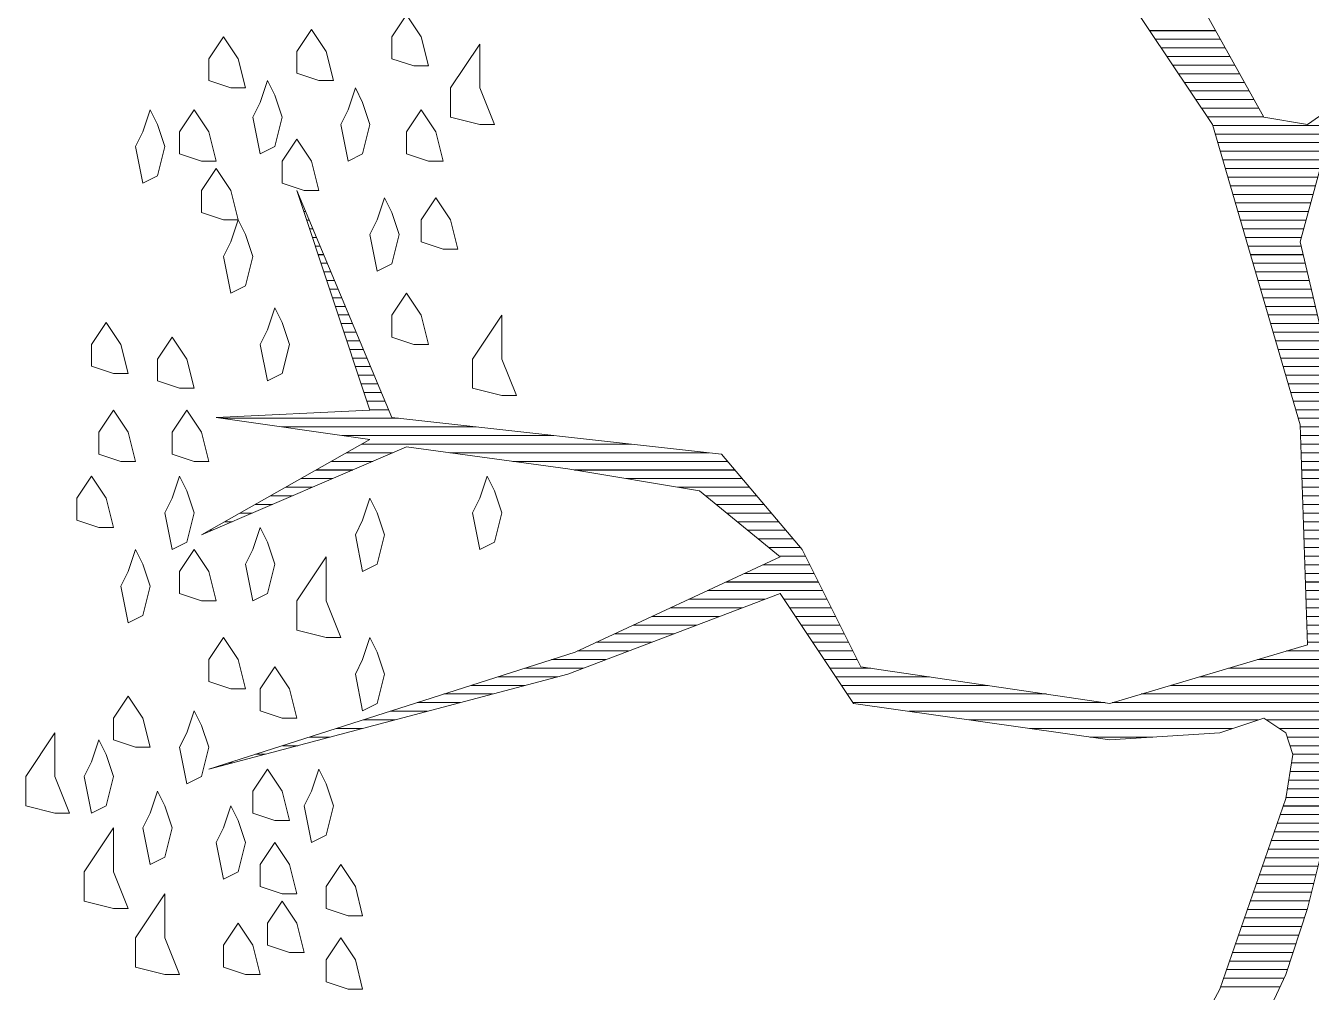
# Model space of a CAD drawing. Header units: centimetres. Extents: x 867 to 19881, y 2761 to 6151.
# Drawn here: x 2423.03 to 2439.34, y 4711.21 to 4723.47 of the extents above; entities that cross this region are included whole.
import ezdxf

# ---------------------------------------------------------------- set-up
doc = ezdxf.new("R2010")
doc.units = ezdxf.units.CM
doc.layers.add('PLAN TEFRİŞLER', color=7, linetype='Continuous', lineweight=0)

# ---------------------------------------------------------------- blocks, each defined once
blk = doc.blocks.new('*X64-flat-121')
at = {"color": 0}
for p, q in [((2850.17, 2814.23), (2862.59, 2814.23)), ((2851.26, 2812.6), (2863.5, 2812.6)), ((2852.34, 2810.97), (2864.4, 2810.97)), ((2853.43, 2809.35), (2865.3, 2809.35)), ((2854.51, 2807.72), (2866.21, 2807.72)), ((2855.59, 2806.09), (2867.11, 2806.09)), ((2856.68, 2804.47), (2868.02, 2804.47)), ((2857.76, 2802.84), (2868.92, 2802.84)), ((2858.85, 2801.21), (2869.82, 2801.21)), ((2859.93, 2799.59), (2870.73, 2799.59)), ((2861.02, 2797.96), (2871.63, 2797.96)), ((2862.04, 2796.33), (2888.53, 2796.33)), ((2862.52, 2794.71), (2887.13, 2794.71)), ((2862.99, 2793.08), (2885.74, 2793.08)), ((2863.47, 2791.45), (2884.35, 2791.45)), ((2863.94, 2789.83), (2882.95, 2789.83)), ((2864.42, 2788.2), (2882.36, 2788.2)), ((2864.9, 2786.57), (2881.92, 2786.57)), ((2865.37, 2784.95), (2881.48, 2784.95)), ((2689.31, 2783.32), (2689.38, 2783.32)), ((2865.85, 2783.32), (2881.03, 2783.32)), ((2689.86, 2781.69), (2690.06, 2781.69)), ((2690.4, 2780.07), (2690.74, 2780.07)), ((2866.32, 2781.69), (2880.59, 2781.69)), ((2866.8, 2780.07), (2880.15, 2780.07)), ((2690.94, 2778.44), (2691.42, 2778.44)), ((2867.28, 2778.44), (2879.7, 2778.44)), ((2691.48, 2776.81), (2692.11, 2776.81)), ((2692.03, 2775.19), (2692.79, 2775.19)), ((2867.75, 2776.81), (2879.26, 2776.81)), ((2868.23, 2775.19), (2878.82, 2775.19)), ((2692.57, 2773.56), (2693.47, 2773.56)), ((2868.7, 2773.56), (2878.78, 2773.56)), ((2693.11, 2771.93), (2694.15, 2771.93)), ((2693.65, 2770.31), (2694.83, 2770.31)), ((2869.18, 2771.93), (2879.16, 2771.93)), ((2869.66, 2770.31), (2879.55, 2770.31)), ((2694.19, 2768.68), (2695.52, 2768.68)), ((2870.13, 2768.68), (2879.93, 2768.68)), ((2694.74, 2767.05), (2696.2, 2767.05)), ((2695.28, 2765.43), (2696.88, 2765.43)), ((2870.61, 2767.05), (2880.31, 2767.05)), ((2871.09, 2765.43), (2880.69, 2765.43)), ((2695.82, 2763.8), (2697.56, 2763.8)), ((2871.56, 2763.8), (2881.08, 2763.8)), ((2696.36, 2762.17), (2698.25, 2762.17)), ((2696.91, 2760.55), (2698.93, 2760.55)), ((2872.04, 2762.17), (2881.46, 2762.17)), ((2872.51, 2760.55), (2881.84, 2760.55)), ((2697.45, 2758.92), (2699.61, 2758.92)), ((2872.99, 2758.92), (2882.23, 2758.92)), ((2697.99, 2757.29), (2700.29, 2757.29)), ((2698.53, 2755.67), (2700.97, 2755.67)), ((2873.47, 2757.29), (2882.61, 2757.29)), ((2873.94, 2755.67), (2882.99, 2755.67)), ((2699.08, 2754.04), (2701.66, 2754.04)), ((2874.42, 2754.04), (2883.37, 2754.04)), ((2699.62, 2752.41), (2702.34, 2752.41)), ((2700.16, 2750.79), (2703.02, 2750.79)), ((2874.89, 2752.41), (2883.76, 2752.41)), ((2875.37, 2750.79), (2884.14, 2750.79)), ((2700.7, 2749.16), (2703.7, 2749.16)), ((2875.85, 2749.16), (2884.57, 2749.16)), ((2701.24, 2747.53), (2704.39, 2747.53)), ((2701.79, 2745.91), (2705.07, 2745.91)), ((2876.32, 2747.53), (2885.01, 2747.53)), ((2876.8, 2745.91), (2885.44, 2745.91)), ((2702.33, 2744.28), (2705.75, 2744.28)), ((2877.27, 2744.28), (2885.88, 2744.28)), ((2674.82, 2741.03), (2708.3, 2741.03)), ((2702.87, 2742.65), (2706.43, 2742.65)), ((2877.75, 2742.65), (2886.31, 2742.65)), ((2878.23, 2741.03), (2886.74, 2741.03)), ((2686.21, 2739.4), (2722.94, 2739.4)), ((2878.6, 2739.4), (2887.18, 2739.4)), ((2697.6, 2737.77), (2737.58, 2737.77)), ((2701.37, 2736.15), (2752.22, 2736.15)), ((2878.66, 2737.77), (2887.61, 2737.77)), ((2878.71, 2736.15), (2888.05, 2736.15)), ((2698.49, 2734.52), (2707.23, 2734.52)), ((2717.97, 2734.52), (2766.86, 2734.52)), ((2878.77, 2734.52), (2888.48, 2734.52)), ((2692.74, 2731.27), (2699.64, 2731.27)), ((2695.61, 2732.89), (2703.43, 2732.89)), ((2729.9, 2732.89), (2770.45, 2732.89)), ((2741.54, 2731.27), (2771.83, 2731.27)), ((2878.82, 2732.89), (2888.91, 2732.89)), ((2878.88, 2731.27), (2889.35, 2731.27)), ((2689.86, 2729.64), (2695.84, 2729.64)), ((2751.3, 2729.64), (2773.21, 2729.64)), ((2878.93, 2729.64), (2889.69, 2729.64)), ((2686.98, 2728.01), (2692.05, 2728.01)), ((2761.06, 2728.01), (2774.58, 2728.01)), ((2878.98, 2728.01), (2889.79, 2728.01)), ((2681.22, 2724.76), (2684.46, 2724.76)), ((2684.1, 2726.39), (2688.25, 2726.39)), ((2766.31, 2726.39), (2775.96, 2726.39)), ((2768.3, 2724.76), (2777.34, 2724.76)), ((2879.04, 2726.39), (2889.89, 2726.39)), ((2879.09, 2724.76), (2889.99, 2724.76)), ((2678.35, 2723.13), (2680.66, 2723.13)), ((2770.29, 2723.13), (2778.71, 2723.13)), ((2879.15, 2723.13), (2890.09, 2723.13)), ((2672.59, 2719.88), (2673.07, 2719.88)), ((2675.47, 2721.5), (2676.86, 2721.5)), ((2772.28, 2721.5), (2780.09, 2721.5)), ((2774.26, 2719.88), (2781.46, 2719.88)), ((2879.2, 2721.5), (2890.2, 2721.5)), ((2879.25, 2719.88), (2890.3, 2719.88)), ((2776.25, 2718.25), (2782.84, 2718.25)), ((2879.31, 2718.25), (2890.4, 2718.25)), ((2778.24, 2716.62), (2784.22, 2716.62)), ((2780.23, 2715), (2785.16, 2715)), ((2879.36, 2716.62), (2890.5, 2716.62)), ((2879.42, 2715), (2890.6, 2715)), ((2777.13, 2713.37), (2785.97, 2713.37)), ((2879.47, 2713.37), (2890.7, 2713.37)), ((2770.12, 2710.12), (2787.6, 2710.12)), ((2773.62, 2711.74), (2786.78, 2711.74)), ((2879.53, 2711.74), (2890.81, 2711.74)), ((2879.58, 2710.12), (2890.91, 2710.12)), ((2766.61, 2708.49), (2788.41, 2708.49)), ((2879.63, 2708.49), (2891.01, 2708.49)), ((2759.61, 2705.24), (2773.19, 2705.24)), ((2763.11, 2706.86), (2777.48, 2706.86)), ((2781.11, 2706.86), (2789.22, 2706.86)), ((2782.19, 2705.24), (2790.04, 2705.24)), ((2879.69, 2706.86), (2894.34, 2706.86)), ((2879.74, 2705.24), (2899.22, 2705.24)), ((2756.1, 2703.61), (2768.9, 2703.61)), ((2783.27, 2703.61), (2790.85, 2703.61)), ((2879.8, 2703.61), (2910.58, 2703.61)), ((2749.1, 2700.36), (2760.32, 2700.36)), ((2752.6, 2701.98), (2764.61, 2701.98)), ((2784.36, 2701.98), (2791.66, 2701.98)), ((2785.44, 2700.36), (2792.48, 2700.36)), ((2879.85, 2701.98), (2908.86, 2701.98)), ((2879.91, 2700.36), (2907.15, 2700.36)), ((2745.59, 2698.73), (2756.04, 2698.73)), ((2786.53, 2698.73), (2793.29, 2698.73)), ((2879.96, 2698.73), (2905.43, 2698.73)), ((2737.21, 2695.48), (2747.46, 2695.48)), ((2742.09, 2697.1), (2751.75, 2697.1)), ((2787.61, 2697.1), (2794.1, 2697.1)), ((2788.7, 2695.48), (2794.92, 2695.48)), ((2870.52, 2695.48), (2902.36, 2695.48)), ((2876.01, 2697.1), (2903.71, 2697.1)), ((2732.12, 2693.85), (2743.17, 2693.85)), ((2789.78, 2693.85), (2797.48, 2693.85)), ((2865.03, 2693.85), (2901.06, 2693.85)), ((2721.96, 2690.6), (2732.16, 2690.6)), ((2727.04, 2692.22), (2738.29, 2692.22)), ((2790.87, 2692.22), (2808.54, 2692.22)), ((2791.95, 2690.6), (2819.6, 2690.6)), ((2854.05, 2690.6), (2898.45, 2690.6)), ((2859.54, 2692.22), (2899.75, 2692.22)), ((2716.87, 2688.97), (2726.03, 2688.97)), ((2793.03, 2688.97), (2830.67, 2688.97)), ((2848.56, 2688.97), (2897.15, 2688.97)), ((2706.71, 2685.72), (2713.77, 2685.72)), ((2711.79, 2687.34), (2719.9, 2687.34)), ((2794.12, 2687.34), (2841.73, 2687.34)), ((2804.67, 2685.72), (2894.55, 2685.72)), ((2843.07, 2687.34), (2895.85, 2687.34)), ((2701.62, 2684.09), (2707.63, 2684.09)), ((2816.06, 2684.09), (2870.61, 2684.09)), ((2872.21, 2684.09), (2893.25, 2684.09)), ((2691.46, 2680.84), (2695.37, 2680.84)), ((2696.54, 2682.46), (2701.5, 2682.46)), ((2827.44, 2682.46), (2865.73, 2682.46)), ((2838.83, 2680.84), (2850.75, 2680.84)), ((2874.65, 2682.46), (2893.92, 2682.46)), ((2876.11, 2680.84), (2897.99, 2680.84)), ((2686.37, 2679.21), (2689.24, 2679.21)), ((2876.65, 2679.21), (2902.05, 2679.21)), ((2676.21, 2675.96), (2676.98, 2675.96)), ((2681.29, 2677.58), (2683.11, 2677.58)), ((2876.95, 2675.96), (2911.6, 2675.96)), ((2877.19, 2677.58), (2906.12, 2677.58)), ((2876.68, 2674.33), (2917.13, 2674.33)), ((2876.13, 2671.08), (2888.92, 2671.08)), ((2876.4, 2672.7), (2922.66, 2672.7)), ((2875.86, 2669.45), (2887.62, 2669.45)), ((2874.78, 2666.2), (2885.02, 2666.2)), ((2875.34, 2667.82), (2886.32, 2667.82)), ((2874.21, 2664.57), (2884, 2664.57)), ((2873.09, 2661.32), (2883.18, 2661.32)), ((2873.65, 2662.94), (2883.59, 2662.94)), ((2872.52, 2659.69), (2882.78, 2659.69)), ((2871.4, 2656.44), (2881.96, 2656.44)), ((2871.96, 2658.06), (2882.37, 2658.06)), ((2870.83, 2654.81), (2881.56, 2654.81)), ((2869.71, 2651.56), (2880.74, 2651.56)), ((2870.27, 2653.18), (2881.15, 2653.18)), ((2869.14, 2649.93), (2880.34, 2649.93)), ((2868.02, 2646.68), (2879.37, 2646.68)), ((2868.58, 2648.3), (2879.92, 2648.3)), ((2867.46, 2645.05), (2878.83, 2645.05)), ((2866.33, 2641.8), (2877.75, 2641.8)), ((2866.89, 2643.42), (2878.29, 2643.42)), ((2865.77, 2640.17), (2877.21, 2640.17)), ((2864.64, 2636.92), (2876.12, 2636.92)), ((2865.2, 2638.54), (2876.66, 2638.54)), ((2864.08, 2635.29), (2875.48, 2635.29)), ((2863.51, 2633.66), (2874.73, 2633.66))]:
    blk.add_line(p, q, dxfattribs=at)
blk = doc.blocks.new('*X20')
at = {"color": 0}
for p, q in [((17.521, 17.3), (17.5973, 17.3)), ((17.5276, 17.29), (17.6029, 17.29)), ((17.5343, 17.28), (17.6084, 17.28)), ((17.541, 17.27), (17.614, 17.27)), ((17.5476, 17.26), (17.6195, 17.26)), ((17.5543, 17.25), (17.6251, 17.25)), ((17.561, 17.24), (17.6307, 17.24)), ((17.5676, 17.23), (17.6362, 17.23)), ((17.5743, 17.22), (17.6418, 17.22)), ((17.581, 17.21), (17.6473, 17.21)), ((17.5876, 17.2), (17.6529, 17.2)), ((17.5939, 17.19), (17.7568, 17.19)), ((17.5968, 17.18), (17.7482, 17.18)), ((17.5998, 17.17), (17.7396, 17.17)), ((17.6027, 17.16), (17.731, 17.16)), ((17.6056, 17.15), (17.7225, 17.15)), ((17.6085, 17.14), (17.7189, 17.14)), ((17.6115, 17.13), (17.7161, 17.13)), ((17.6144, 17.12), (17.7134, 17.12)), ((16.5321, 17.11), (16.5325, 17.11)), ((17.6173, 17.11), (17.7107, 17.11)), ((16.5355, 17.1), (16.5367, 17.1)), ((16.5388, 17.09), (16.5409, 17.09)), ((17.6203, 17.1), (17.7079, 17.1)), ((17.6232, 17.09), (17.7052, 17.09)), ((16.5421, 17.08), (16.5451, 17.08)), ((17.6261, 17.08), (17.7025, 17.08)), ((16.5454, 17.07), (16.5493, 17.07)), ((16.5488, 17.06), (16.5535, 17.06)), ((17.629, 17.07), (17.6998, 17.07)), ((17.632, 17.06), (17.697, 17.06)), ((16.5521, 17.05), (16.5577, 17.05)), ((17.6349, 17.05), (17.6968, 17.05)), ((16.5554, 17.04), (16.5619, 17.04)), ((16.5588, 17.03), (16.566, 17.03)), ((17.6378, 17.04), (17.6992, 17.04)), ((17.6407, 17.03), (17.7015, 17.03)), ((16.5621, 17.02), (16.5702, 17.02)), ((17.6437, 17.02), (17.7039, 17.02)), ((16.5654, 17.01), (16.5744, 17.01)), ((16.5688, 17), (16.5786, 17)), ((17.6466, 17.01), (17.7062, 17.01)), ((17.6495, 17), (17.7086, 17)), ((16.5721, 16.99), (16.5828, 16.99)), ((17.6524, 16.99), (17.7109, 16.99)), ((16.5754, 16.98), (16.587, 16.98)), ((16.5788, 16.97), (16.5912, 16.97)), ((17.6554, 16.98), (17.7133, 16.98)), ((17.6583, 16.97), (17.7156, 16.97)), ((16.5821, 16.96), (16.5954, 16.96)), ((17.6612, 16.96), (17.718, 16.96)), ((16.5854, 16.95), (16.5996, 16.95)), ((16.5888, 16.94), (16.6038, 16.94)), ((17.6642, 16.95), (17.7204, 16.95)), ((17.6671, 16.94), (17.7227, 16.94)), ((16.5921, 16.93), (16.608, 16.93)), ((17.67, 16.93), (17.7251, 16.93)), ((16.5954, 16.92), (16.6122, 16.92)), ((16.5988, 16.91), (16.6164, 16.91)), ((17.6729, 16.92), (17.7274, 16.92)), ((17.6759, 16.91), (17.7298, 16.91)), ((16.6021, 16.9), (16.6206, 16.9)), ((17.6788, 16.9), (17.7324, 16.9)), ((16.6054, 16.89), (16.6248, 16.89)), ((16.6088, 16.88), (16.629, 16.88)), ((17.6817, 16.89), (17.7351, 16.89)), ((17.6846, 16.88), (17.7378, 16.88)), ((16.6121, 16.87), (16.6331, 16.87)), ((17.6876, 16.87), (17.7404, 16.87)), ((16.443, 16.85), (16.6488, 16.85)), ((16.6154, 16.86), (16.6373, 16.86)), ((17.6905, 16.86), (17.7431, 16.86)), ((17.6934, 16.85), (17.7458, 16.85)), ((16.513, 16.84), (16.7388, 16.84)), ((17.6957, 16.84), (17.7484, 16.84)), ((16.583, 16.83), (16.8288, 16.83)), ((16.6062, 16.82), (16.9188, 16.82)), ((17.6961, 16.83), (17.7511, 16.83)), ((17.6964, 16.82), (17.7538, 16.82)), ((16.5885, 16.81), (16.6422, 16.81)), ((16.7083, 16.81), (17.0088, 16.81)), ((17.6967, 16.81), (17.7564, 16.81)), ((16.5531, 16.79), (16.5956, 16.79)), ((16.5708, 16.8), (16.6189, 16.8)), ((16.7816, 16.8), (17.0309, 16.8)), ((16.8532, 16.79), (17.0394, 16.79)), ((17.6971, 16.8), (17.7591, 16.8)), ((17.6974, 16.79), (17.7618, 16.79)), ((16.5355, 16.78), (16.5722, 16.78)), ((16.9132, 16.78), (17.0478, 16.78)), ((17.6977, 16.78), (17.7639, 16.78)), ((16.5178, 16.77), (16.5489, 16.77)), ((16.9732, 16.77), (17.0563, 16.77)), ((17.6981, 16.77), (17.7645, 16.77)), ((16.4824, 16.75), (16.5022, 16.75)), ((16.5001, 16.76), (16.5256, 16.76)), ((17.0054, 16.76), (17.0647, 16.76)), ((17.0177, 16.75), (17.0732, 16.75)), ((17.6984, 16.76), (17.7651, 16.76)), ((17.6987, 16.75), (17.7657, 16.75)), ((16.4647, 16.74), (16.4789, 16.74)), ((17.0299, 16.74), (17.0817, 16.74)), ((17.6991, 16.74), (17.7664, 16.74)), ((16.4293, 16.72), (16.4322, 16.72)), ((16.447, 16.73), (16.4556, 16.73)), ((17.0421, 16.73), (17.0901, 16.73)), ((17.0543, 16.72), (17.0986, 16.72)), ((17.6994, 16.73), (17.767, 16.73)), ((17.6997, 16.72), (17.7676, 16.72)), ((17.0665, 16.71), (17.1071, 16.71)), ((17.7001, 16.71), (17.7682, 16.71)), ((17.0788, 16.7), (17.1155, 16.7)), ((17.091, 16.69), (17.1213, 16.69)), ((17.7004, 16.7), (17.7689, 16.7)), ((17.7007, 16.69), (17.7695, 16.69)), ((17.0719, 16.68), (17.1263, 16.68)), ((17.7011, 16.68), (17.7701, 16.68)), ((17.0288, 16.66), (17.1363, 16.66)), ((17.0504, 16.67), (17.1313, 16.67)), ((17.7014, 16.67), (17.7707, 16.67)), ((17.7017, 16.66), (17.7714, 16.66)), ((17.0073, 16.65), (17.1413, 16.65)), ((17.7021, 16.65), (17.772, 16.65)), ((16.9642, 16.63), (17.0477, 16.63)), ((16.9858, 16.64), (17.0741, 16.64)), ((17.0964, 16.64), (17.1463, 16.64)), ((17.1031, 16.63), (17.1513, 16.63)), ((17.7024, 16.64), (17.7924, 16.64)), ((17.7027, 16.63), (17.8224, 16.63)), ((16.9427, 16.62), (17.0214, 16.62)), ((17.1097, 16.62), (17.1563, 16.62)), ((17.7031, 16.62), (17.8923, 16.62)), ((16.8996, 16.6), (16.9686, 16.6)), ((16.9211, 16.61), (16.995, 16.61)), ((17.1164, 16.61), (17.1613, 16.61)), ((17.1231, 16.6), (17.1663, 16.6)), ((17.7034, 16.61), (17.8818, 16.61)), ((17.7037, 16.6), (17.8712, 16.6)), ((16.8781, 16.59), (16.9423, 16.59)), ((17.1297, 16.59), (17.1713, 16.59)), ((17.7041, 16.59), (17.8606, 16.59)), ((16.8265, 16.57), (16.8895, 16.57)), ((16.8565, 16.58), (16.9159, 16.58)), ((17.1364, 16.58), (17.1763, 16.58)), ((17.1431, 16.57), (17.1813, 16.57)), ((17.646, 16.57), (17.8418, 16.57)), ((17.6798, 16.58), (17.8501, 16.58)), ((16.7953, 16.56), (16.8632, 16.56)), ((17.1497, 16.56), (17.1971, 16.56)), ((17.6123, 16.56), (17.8338, 16.56)), ((16.7328, 16.54), (16.7955, 16.54)), ((16.764, 16.55), (16.8332, 16.55)), ((17.1564, 16.55), (17.2651, 16.55)), ((17.163, 16.54), (17.3331, 16.54)), ((17.5448, 16.54), (17.8178, 16.54)), ((17.5785, 16.55), (17.8258, 16.55)), ((16.7015, 16.53), (16.7578, 16.53)), ((17.1697, 16.53), (17.401, 16.53)), ((17.511, 16.53), (17.8098, 16.53)), ((16.639, 16.51), (16.6824, 16.51)), ((16.6703, 16.52), (16.7201, 16.52)), ((17.1764, 16.52), (17.469, 16.52)), ((17.2412, 16.51), (17.7938, 16.51)), ((17.4773, 16.52), (17.8018, 16.52)), ((16.6078, 16.5), (16.6447, 16.5)), ((17.3112, 16.5), (17.6466, 16.5)), ((17.6564, 16.5), (17.7858, 16.5)), ((16.5453, 16.48), (16.5693, 16.48)), ((16.5765, 16.49), (16.607, 16.49)), ((17.3812, 16.49), (17.6166, 16.49)), ((17.4512, 16.48), (17.5245, 16.48)), ((17.6714, 16.49), (17.7899, 16.49)), ((17.6804, 16.48), (17.8149, 16.48)), ((16.514, 16.47), (16.5317, 16.47)), ((17.6837, 16.47), (17.8399, 16.47)), ((16.4515, 16.45), (16.4563, 16.45)), ((16.4828, 16.46), (16.494, 16.46)), ((17.6855, 16.45), (17.8986, 16.45)), ((17.687, 16.46), (17.8649, 16.46)), ((17.6839, 16.44), (17.9326, 16.44)), ((17.6805, 16.42), (17.7592, 16.42)), ((17.6822, 16.43), (17.9666, 16.43)), ((17.6789, 16.41), (17.7512, 16.41)), ((17.6722, 16.39), (17.7352, 16.39)), ((17.6757, 16.4), (17.7432, 16.4)), ((17.6687, 16.38), (17.7289, 16.38)), ((17.6618, 16.36), (17.7239, 16.36)), ((17.6653, 16.37), (17.7264, 16.37)), ((17.6584, 16.35), (17.7214, 16.35)), ((17.6514, 16.33), (17.7164, 16.33)), ((17.6549, 16.34), (17.7189, 16.34)), ((17.648, 16.32), (17.7139, 16.32)), ((17.6411, 16.3), (17.7089, 16.3)), ((17.6445, 16.31), (17.7114, 16.31)), ((17.6376, 16.29), (17.7064, 16.29)), ((17.6307, 16.27), (17.7005, 16.27)), ((17.6341, 16.28), (17.7038, 16.28)), ((17.6272, 16.26), (17.6971, 16.26)), ((17.6203, 16.24), (17.6905, 16.24)), ((17.6237, 16.25), (17.6938, 16.25)), ((17.6168, 16.23), (17.6871, 16.23)), ((17.6099, 16.21), (17.6805, 16.21)), ((17.6134, 16.22), (17.6838, 16.22)), ((17.6064, 16.2), (17.6766, 16.2)), ((17.603, 16.19), (17.6719, 16.19))]:
    blk.add_line(p, q, dxfattribs=at)

msp = doc.modelspace()

# ---------------------------------------------------------------- linework, layer by layer
at = {"layer": 'PLAN TEFRİŞLER', "color": 252, "lineweight": 0, "true_color": 0x939598}
for p, q in [((2436.224, 4724.998, -88.629), (2438.083, 4722.211, -88.629)), ((2436.224, 4724.998), (2438.083, 4722.211)), ((2438.733, 4722.304, -88.629), (2437.804, 4723.976, -88.629)), ((2438.733, 4722.304), (2437.804, 4723.976)), ((2440.219, 4722.862, -88.629), (2439.29, 4722.211, -88.629)), ((2440.219, 4722.862), (2439.29, 4722.211)), ((2439.29, 4722.211, -88.629), (2438.733, 4722.304, -88.629)), ((2439.29, 4722.211), (2438.733, 4722.304)), ((2438.083, 4722.211, -88.629), (2439.197, 4718.402, -88.629)), ((2438.083, 4722.211), (2439.197, 4718.402)), ((2439.197, 4720.725, -88.629), (2439.476, 4721.747, -88.629)), ((2439.197, 4720.725), (2439.476, 4721.747)), ((2427.678, 4718.495, -88.629), (2426.47, 4721.375, -88.629)), ((2426.47, 4721.375, -88.629), (2427.399, 4718.588, -88.629)), ((2427.678, 4718.495), (2426.47, 4721.375)), ((2426.47, 4721.375), (2427.399, 4718.588)), ((2439.569, 4719.146, -88.629), (2439.197, 4720.725, -88.629)), ((2439.569, 4719.146), (2439.197, 4720.725)), ((2427.399, 4718.588, -88.629), (2425.448, 4718.495, -88.629)), ((2427.399, 4718.588), (2425.448, 4718.495)), ((2425.448, 4718.495, -88.629), (2427.399, 4718.217, -88.629)), ((2425.448, 4718.495), (2427.399, 4718.217)), ((2431.858, 4718.031, -88.629), (2427.678, 4718.495, -88.629)), ((2431.858, 4718.031), (2427.678, 4718.495)), ((2439.197, 4718.402, -88.629), (2439.29, 4715.615, -88.629)), ((2439.197, 4718.402), (2439.29, 4715.615)), ((2427.399, 4718.217, -88.629), (2425.262, 4717.009, -88.629)), ((2427.399, 4718.217), (2425.262, 4717.009)), ((2425.262, 4717.009, -88.629), (2427.863, 4718.124, -88.629)), ((2425.262, 4717.009), (2427.863, 4718.124)), ((2427.863, 4718.124, -88.629), (2429.907, 4717.845, -88.629)), ((2427.863, 4718.124), (2429.907, 4717.845)), ((2432.88, 4716.823, -88.629), (2431.858, 4718.031, -88.629)), ((2432.88, 4716.823), (2431.858, 4718.031)), ((2429.907, 4717.845, -88.629), (2431.579, 4717.566, -88.629)), ((2429.907, 4717.845), (2431.579, 4717.566)), ((2431.579, 4717.566, -88.629), (2432.601, 4716.73, -88.629)), ((2431.579, 4717.566), (2432.601, 4716.73)), ((2433.623, 4715.337, -88.629), (2432.88, 4716.823, -88.629)), ((2433.623, 4715.337), (2432.88, 4716.823)), ((2432.601, 4716.73, -88.629), (2430, 4715.522, -88.629)), ((2432.601, 4716.73), (2430, 4715.522)), ((2429.907, 4715.244, -88.629), (2432.601, 4716.266, -88.629)), ((2429.907, 4715.244), (2432.601, 4716.266)), ((2432.601, 4716.266, -88.629), (2433.53, 4714.872, -88.629)), ((2432.601, 4716.266), (2433.53, 4714.872)), ((2439.29, 4715.615, -88.629), (2436.782, 4714.872, -88.629)), ((2439.29, 4715.615), (2436.782, 4714.872)), ((2430, 4715.522, -88.629), (2425.355, 4714.036, -88.629)), ((2430, 4715.522), (2425.355, 4714.036)), ((2436.782, 4714.872, -88.629), (2433.623, 4715.337, -88.629)), ((2436.782, 4714.872), (2433.623, 4715.337)), ((2425.355, 4714.036, -88.629), (2429.907, 4715.244, -88.629)), ((2425.355, 4714.036), (2429.907, 4715.244)), ((2433.53, 4714.872, -88.629), (2436.782, 4714.408, -88.629)), ((2433.53, 4714.872), (2436.782, 4714.408)), ((2438.175, 4714.5, -88.629), (2438.733, 4714.686, -88.629)), ((2438.175, 4714.5), (2438.733, 4714.686)), ((2438.733, 4714.686, -88.629), (2439.012, 4714.5, -88.629)), ((2438.733, 4714.686), (2439.012, 4714.5)), ((2436.782, 4714.408, -88.629), (2438.175, 4714.5, -88.629)), ((2436.782, 4714.408), (2438.175, 4714.5)), ((2439.012, 4714.5, -88.629), (2439.104, 4714.222, -88.629)), ((2439.012, 4714.5), (2439.104, 4714.222)), ((2439.104, 4714.222, -88.629), (2439.012, 4713.664, -88.629)), ((2439.104, 4714.222), (2439.012, 4713.664)), ((2439.012, 4713.664, -88.629), (2438.175, 4711.249, -88.629)), ((2439.012, 4713.664), (2438.175, 4711.249)), ((2439.29, 4712.271, -88.629), (2439.569, 4713.386, -88.629)), ((2439.29, 4712.271), (2439.569, 4713.386)), ((2439.012, 4711.435, -88.629), (2439.29, 4712.271, -88.629)), ((2439.012, 4711.435), (2439.29, 4712.271)), ((2438.454, 4710.227, -88.629), (2439.012, 4711.435, -88.629)), ((2438.454, 4710.227), (2439.012, 4711.435)), ((2438.175, 4711.249, -88.629), (2437.432, 4709.855, -88.629)), ((2438.175, 4711.249), (2437.432, 4709.855))]:
    msp.add_line(p, q, dxfattribs=at)
at = {"layer": 'PLAN TEFRİŞLER', "color": 252, "lineweight": 0, "true_color": 0x939598, "elevation": -88.629}
for points in [[(2427.956, 4722.955), (2427.678, 4723.047), (2427.678, 4723.326), (2427.863, 4723.605), (2428.049, 4723.326), (2428.142, 4722.955)], [(2425.634, 4722.676), (2425.355, 4722.769), (2425.355, 4723.047), (2425.541, 4723.326), (2425.727, 4723.047), (2425.82, 4722.676)], [(2426.749, 4722.769), (2426.47, 4722.862), (2426.47, 4723.14), (2426.656, 4723.419), (2426.842, 4723.14), (2426.934, 4722.769)], [(2428.792, 4722.211), (2428.421, 4722.304), (2428.421, 4722.676), (2428.792, 4723.233), (2428.792, 4722.676), (2428.978, 4722.211)], [(2426.005, 4722.49), (2425.913, 4722.304), (2426.005, 4721.84), (2426.191, 4721.933), (2426.284, 4722.304), (2426.191, 4722.583), (2426.098, 4722.769)], [(2427.12, 4722.397), (2427.027, 4722.211), (2427.12, 4721.747), (2427.306, 4721.84), (2427.399, 4722.211), (2427.306, 4722.49), (2427.213, 4722.676)], [(2424.519, 4722.118), (2424.426, 4721.933), (2424.519, 4721.468), (2424.705, 4721.561), (2424.798, 4721.933), (2424.705, 4722.211), (2424.612, 4722.397)], [(2425.262, 4721.747), (2424.984, 4721.84), (2424.984, 4722.118), (2425.169, 4722.397), (2425.355, 4722.118), (2425.448, 4721.747)], [(2428.142, 4721.747), (2427.863, 4721.84), (2427.863, 4722.118), (2428.049, 4722.397), (2428.235, 4722.118), (2428.328, 4721.747)], [(2426.563, 4721.375), (2426.284, 4721.468), (2426.284, 4721.747), (2426.47, 4722.026), (2426.656, 4721.747), (2426.749, 4721.375)], [(2425.541, 4721.004), (2425.262, 4721.096), (2425.262, 4721.375), (2425.448, 4721.654), (2425.634, 4721.375), (2425.727, 4721.004)], [(2427.492, 4721.004), (2427.399, 4720.818), (2427.492, 4720.353), (2427.678, 4720.446), (2427.771, 4720.818), (2427.678, 4721.096), (2427.585, 4721.282)], [(2428.328, 4720.632), (2428.049, 4720.725), (2428.049, 4721.004), (2428.235, 4721.282), (2428.421, 4721.004), (2428.514, 4720.632)], [(2425.634, 4720.725), (2425.541, 4720.539), (2425.634, 4720.075), (2425.82, 4720.167), (2425.913, 4720.539), (2425.82, 4720.818), (2425.727, 4721.004)], [(2427.956, 4719.424), (2427.678, 4719.517), (2427.678, 4719.796), (2427.863, 4720.075), (2428.049, 4719.796), (2428.142, 4719.424)], [(2426.098, 4719.61), (2426.005, 4719.424), (2426.098, 4718.96), (2426.284, 4719.053), (2426.377, 4719.424), (2426.284, 4719.703), (2426.191, 4719.889)], [(2424.147, 4719.053), (2423.869, 4719.146), (2423.869, 4719.424), (2424.055, 4719.703), (2424.24, 4719.424), (2424.333, 4719.053)], [(2429.071, 4718.774), (2428.7, 4718.867), (2428.7, 4719.238), (2429.071, 4719.796), (2429.071, 4719.238), (2429.257, 4718.774)], [(2424.984, 4718.867), (2424.705, 4718.96), (2424.705, 4719.238), (2424.891, 4719.517), (2425.076, 4719.238), (2425.169, 4718.867)], [(2424.24, 4717.938), (2423.962, 4718.031), (2423.962, 4718.309), (2424.147, 4718.588), (2424.333, 4718.309), (2424.426, 4717.938)], [(2425.169, 4717.938), (2424.891, 4718.031), (2424.891, 4718.309), (2425.076, 4718.588), (2425.262, 4718.309), (2425.355, 4717.938)], [(2423.962, 4717.102), (2423.683, 4717.195), (2423.683, 4717.473), (2423.869, 4717.752), (2424.055, 4717.473), (2424.147, 4717.102)], [(2424.891, 4717.473), (2424.798, 4717.288), (2424.891, 4716.823), (2425.076, 4716.916), (2425.169, 4717.288), (2425.076, 4717.566), (2424.984, 4717.752)], [(2428.792, 4717.473), (2428.7, 4717.288), (2428.792, 4716.823), (2428.978, 4716.916), (2429.071, 4717.288), (2428.978, 4717.566), (2428.885, 4717.752)], [(2427.306, 4717.195), (2427.213, 4717.009), (2427.306, 4716.544), (2427.492, 4716.637), (2427.585, 4717.009), (2427.492, 4717.288), (2427.399, 4717.473)], [(2425.913, 4716.823), (2425.82, 4716.637), (2425.913, 4716.173), (2426.098, 4716.266), (2426.191, 4716.637), (2426.098, 4716.916), (2426.005, 4717.102)], [(2424.333, 4716.544), (2424.24, 4716.358), (2424.333, 4715.894), (2424.519, 4715.987), (2424.612, 4716.358), (2424.519, 4716.637), (2424.426, 4716.823)], [(2425.262, 4716.173), (2424.984, 4716.266), (2424.984, 4716.544), (2425.169, 4716.823), (2425.355, 4716.544), (2425.448, 4716.173)], [(2426.842, 4715.708), (2426.47, 4715.801), (2426.47, 4716.173), (2426.842, 4716.73), (2426.842, 4716.173), (2427.027, 4715.708)], [(2425.634, 4715.058), (2425.355, 4715.151), (2425.355, 4715.429), (2425.541, 4715.708), (2425.727, 4715.429), (2425.82, 4715.058)], [(2427.306, 4715.429), (2427.213, 4715.244), (2427.306, 4714.779), (2427.492, 4714.872), (2427.585, 4715.244), (2427.492, 4715.522), (2427.399, 4715.708)], [(2426.284, 4714.686), (2426.005, 4714.779), (2426.005, 4715.058), (2426.191, 4715.337), (2426.377, 4715.058), (2426.47, 4714.686)], [(2424.426, 4714.315), (2424.147, 4714.408), (2424.147, 4714.686), (2424.333, 4714.965), (2424.519, 4714.686), (2424.612, 4714.315)], [(2425.076, 4714.5), (2424.984, 4714.315), (2425.076, 4713.85), (2425.262, 4713.943), (2425.355, 4714.315), (2425.262, 4714.593), (2425.169, 4714.779)], [(2423.404, 4713.479), (2423.033, 4713.571), (2423.033, 4713.943), (2423.404, 4714.5), (2423.404, 4713.943), (2423.59, 4713.479)], [(2423.869, 4714.129), (2423.776, 4713.943), (2423.869, 4713.479), (2424.055, 4713.571), (2424.147, 4713.943), (2424.055, 4714.222), (2423.962, 4714.408)], [(2426.191, 4713.386), (2425.913, 4713.479), (2425.913, 4713.757), (2426.098, 4714.036), (2426.284, 4713.757), (2426.377, 4713.386)], [(2426.656, 4713.757), (2426.563, 4713.571), (2426.656, 4713.107), (2426.842, 4713.2), (2426.934, 4713.571), (2426.842, 4713.85), (2426.749, 4714.036)], [(2424.612, 4713.479), (2424.519, 4713.293), (2424.612, 4712.828), (2424.798, 4712.921), (2424.891, 4713.293), (2424.798, 4713.571), (2424.705, 4713.757)], [(2425.541, 4713.293), (2425.448, 4713.107), (2425.541, 4712.642), (2425.727, 4712.735), (2425.82, 4713.107), (2425.727, 4713.386), (2425.634, 4713.571)], [(2424.147, 4712.271), (2423.776, 4712.364), (2423.776, 4712.735), (2424.147, 4713.293), (2424.147, 4712.735), (2424.333, 4712.271)], [(2426.284, 4712.457), (2426.005, 4712.549), (2426.005, 4712.828), (2426.191, 4713.107), (2426.377, 4712.828), (2426.47, 4712.457)], [(2427.12, 4712.178), (2426.842, 4712.271), (2426.842, 4712.549), (2427.027, 4712.828), (2427.213, 4712.549), (2427.306, 4712.178)], [(2424.798, 4711.435), (2424.426, 4711.528), (2424.426, 4711.899), (2424.798, 4712.457), (2424.798, 4711.899), (2424.984, 4711.435)], [(2426.377, 4711.713), (2426.098, 4711.806), (2426.098, 4712.085), (2426.284, 4712.364), (2426.47, 4712.085), (2426.563, 4711.713)], [(2425.82, 4711.435), (2425.541, 4711.528), (2425.541, 4711.806), (2425.727, 4712.085), (2425.913, 4711.806), (2426.005, 4711.435)], [(2427.12, 4711.249), (2426.842, 4711.342), (2426.842, 4711.62), (2427.027, 4711.899), (2427.213, 4711.62), (2427.306, 4711.249)]]:
    msp.add_lwpolyline(points, close=True, dxfattribs=at)
at = {"layer": 'PLAN TEFRİŞLER', "color": 252, "lineweight": 0, "true_color": 0x939598}
for points in [[(2427.956, 4722.955), (2427.678, 4723.047), (2427.678, 4723.326), (2427.863, 4723.605), (2428.049, 4723.326), (2428.142, 4722.955)], [(2425.634, 4722.676), (2425.355, 4722.769), (2425.355, 4723.047), (2425.541, 4723.326), (2425.727, 4723.047), (2425.82, 4722.676)], [(2426.749, 4722.769), (2426.47, 4722.862), (2426.47, 4723.14), (2426.656, 4723.419), (2426.842, 4723.14), (2426.934, 4722.769)], [(2428.792, 4722.211), (2428.421, 4722.304), (2428.421, 4722.676), (2428.792, 4723.233), (2428.792, 4722.676), (2428.978, 4722.211)], [(2426.005, 4722.49), (2425.913, 4722.304), (2426.005, 4721.84), (2426.191, 4721.933), (2426.284, 4722.304), (2426.191, 4722.583), (2426.098, 4722.769)], [(2427.12, 4722.397), (2427.027, 4722.211), (2427.12, 4721.747), (2427.306, 4721.84), (2427.399, 4722.211), (2427.306, 4722.49), (2427.213, 4722.676)], [(2424.519, 4722.118), (2424.426, 4721.933), (2424.519, 4721.468), (2424.705, 4721.561), (2424.798, 4721.933), (2424.705, 4722.211), (2424.612, 4722.397)], [(2425.262, 4721.747), (2424.984, 4721.84), (2424.984, 4722.118), (2425.169, 4722.397), (2425.355, 4722.118), (2425.448, 4721.747)], [(2428.142, 4721.747), (2427.863, 4721.84), (2427.863, 4722.118), (2428.049, 4722.397), (2428.235, 4722.118), (2428.328, 4721.747)], [(2426.563, 4721.375), (2426.284, 4721.468), (2426.284, 4721.747), (2426.47, 4722.026), (2426.656, 4721.747), (2426.749, 4721.375)], [(2425.541, 4721.004), (2425.262, 4721.096), (2425.262, 4721.375), (2425.448, 4721.654), (2425.634, 4721.375), (2425.727, 4721.004)], [(2427.492, 4721.004), (2427.399, 4720.818), (2427.492, 4720.353), (2427.678, 4720.446), (2427.771, 4720.818), (2427.678, 4721.096), (2427.585, 4721.282)], [(2428.328, 4720.632), (2428.049, 4720.725), (2428.049, 4721.004), (2428.235, 4721.282), (2428.421, 4721.004), (2428.514, 4720.632)], [(2425.634, 4720.725), (2425.541, 4720.539), (2425.634, 4720.075), (2425.82, 4720.167), (2425.913, 4720.539), (2425.82, 4720.818), (2425.727, 4721.004)], [(2427.956, 4719.424), (2427.678, 4719.517), (2427.678, 4719.796), (2427.863, 4720.075), (2428.049, 4719.796), (2428.142, 4719.424)], [(2426.098, 4719.61), (2426.005, 4719.424), (2426.098, 4718.96), (2426.284, 4719.053), (2426.377, 4719.424), (2426.284, 4719.703), (2426.191, 4719.889)], [(2424.147, 4719.053), (2423.869, 4719.146), (2423.869, 4719.424), (2424.055, 4719.703), (2424.24, 4719.424), (2424.333, 4719.053)], [(2429.071, 4718.774), (2428.7, 4718.867), (2428.7, 4719.238), (2429.071, 4719.796), (2429.071, 4719.238), (2429.257, 4718.774)], [(2424.984, 4718.867), (2424.705, 4718.96), (2424.705, 4719.238), (2424.891, 4719.517), (2425.076, 4719.238), (2425.169, 4718.867)], [(2424.24, 4717.938), (2423.962, 4718.031), (2423.962, 4718.309), (2424.147, 4718.588), (2424.333, 4718.309), (2424.426, 4717.938)], [(2425.169, 4717.938), (2424.891, 4718.031), (2424.891, 4718.309), (2425.076, 4718.588), (2425.262, 4718.309), (2425.355, 4717.938)], [(2423.962, 4717.102), (2423.683, 4717.195), (2423.683, 4717.473), (2423.869, 4717.752), (2424.055, 4717.473), (2424.147, 4717.102)], [(2424.891, 4717.473), (2424.798, 4717.288), (2424.891, 4716.823), (2425.076, 4716.916), (2425.169, 4717.288), (2425.076, 4717.566), (2424.984, 4717.752)], [(2428.792, 4717.473), (2428.7, 4717.288), (2428.792, 4716.823), (2428.978, 4716.916), (2429.071, 4717.288), (2428.978, 4717.566), (2428.885, 4717.752)], [(2427.306, 4717.195), (2427.213, 4717.009), (2427.306, 4716.544), (2427.492, 4716.637), (2427.585, 4717.009), (2427.492, 4717.288), (2427.399, 4717.473)], [(2425.913, 4716.823), (2425.82, 4716.637), (2425.913, 4716.173), (2426.098, 4716.266), (2426.191, 4716.637), (2426.098, 4716.916), (2426.005, 4717.102)], [(2424.333, 4716.544), (2424.24, 4716.358), (2424.333, 4715.894), (2424.519, 4715.987), (2424.612, 4716.358), (2424.519, 4716.637), (2424.426, 4716.823)], [(2425.262, 4716.173), (2424.984, 4716.266), (2424.984, 4716.544), (2425.169, 4716.823), (2425.355, 4716.544), (2425.448, 4716.173)], [(2426.842, 4715.708), (2426.47, 4715.801), (2426.47, 4716.173), (2426.842, 4716.73), (2426.842, 4716.173), (2427.027, 4715.708)], [(2425.634, 4715.058), (2425.355, 4715.151), (2425.355, 4715.429), (2425.541, 4715.708), (2425.727, 4715.429), (2425.82, 4715.058)], [(2427.306, 4715.429), (2427.213, 4715.244), (2427.306, 4714.779), (2427.492, 4714.872), (2427.585, 4715.244), (2427.492, 4715.522), (2427.399, 4715.708)], [(2426.284, 4714.686), (2426.005, 4714.779), (2426.005, 4715.058), (2426.191, 4715.337), (2426.377, 4715.058), (2426.47, 4714.686)], [(2424.426, 4714.315), (2424.147, 4714.408), (2424.147, 4714.686), (2424.333, 4714.965), (2424.519, 4714.686), (2424.612, 4714.315)], [(2425.076, 4714.5), (2424.984, 4714.315), (2425.076, 4713.85), (2425.262, 4713.943), (2425.355, 4714.315), (2425.262, 4714.593), (2425.169, 4714.779)], [(2423.404, 4713.479), (2423.033, 4713.571), (2423.033, 4713.943), (2423.404, 4714.5), (2423.404, 4713.943), (2423.59, 4713.479)], [(2423.869, 4714.129), (2423.776, 4713.943), (2423.869, 4713.479), (2424.055, 4713.571), (2424.147, 4713.943), (2424.055, 4714.222), (2423.962, 4714.408)], [(2426.191, 4713.386), (2425.913, 4713.479), (2425.913, 4713.757), (2426.098, 4714.036), (2426.284, 4713.757), (2426.377, 4713.386)], [(2426.656, 4713.757), (2426.563, 4713.571), (2426.656, 4713.107), (2426.842, 4713.2), (2426.934, 4713.571), (2426.842, 4713.85), (2426.749, 4714.036)], [(2424.612, 4713.479), (2424.519, 4713.293), (2424.612, 4712.828), (2424.798, 4712.921), (2424.891, 4713.293), (2424.798, 4713.571), (2424.705, 4713.757)], [(2425.541, 4713.293), (2425.448, 4713.107), (2425.541, 4712.642), (2425.727, 4712.735), (2425.82, 4713.107), (2425.727, 4713.386), (2425.634, 4713.571)], [(2424.147, 4712.271), (2423.776, 4712.364), (2423.776, 4712.735), (2424.147, 4713.293), (2424.147, 4712.735), (2424.333, 4712.271)], [(2426.284, 4712.457), (2426.005, 4712.549), (2426.005, 4712.828), (2426.191, 4713.107), (2426.377, 4712.828), (2426.47, 4712.457)], [(2427.12, 4712.178), (2426.842, 4712.271), (2426.842, 4712.549), (2427.027, 4712.828), (2427.213, 4712.549), (2427.306, 4712.178)], [(2424.798, 4711.435), (2424.426, 4711.528), (2424.426, 4711.899), (2424.798, 4712.457), (2424.798, 4711.899), (2424.984, 4711.435)], [(2426.377, 4711.713), (2426.098, 4711.806), (2426.098, 4712.085), (2426.284, 4712.364), (2426.47, 4712.085), (2426.563, 4711.713)], [(2425.82, 4711.435), (2425.541, 4711.528), (2425.541, 4711.806), (2425.727, 4712.085), (2425.913, 4711.806), (2426.005, 4711.435)], [(2427.12, 4711.249), (2426.842, 4711.342), (2426.842, 4711.62), (2427.027, 4711.899), (2427.213, 4711.62), (2427.306, 4711.249)]]:
    msp.add_lwpolyline(points, close=True, dxfattribs=at)

# ---------------------------------------------------------------- block references
for name, xscale, yscale, zscale in [('*X64-flat-121', 0.06715598195803192, 0.06715598195803192, 0.06715598195803192), ('*X20', 10.9244076261125, 10.9244076261125, 10.9244076261125)]:
    msp.add_blockref(name, (2245.883, 4534.41), dxfattribs=dict(at, xscale=xscale, yscale=yscale, zscale=zscale))

doc.saveas('drawing.dxf')
